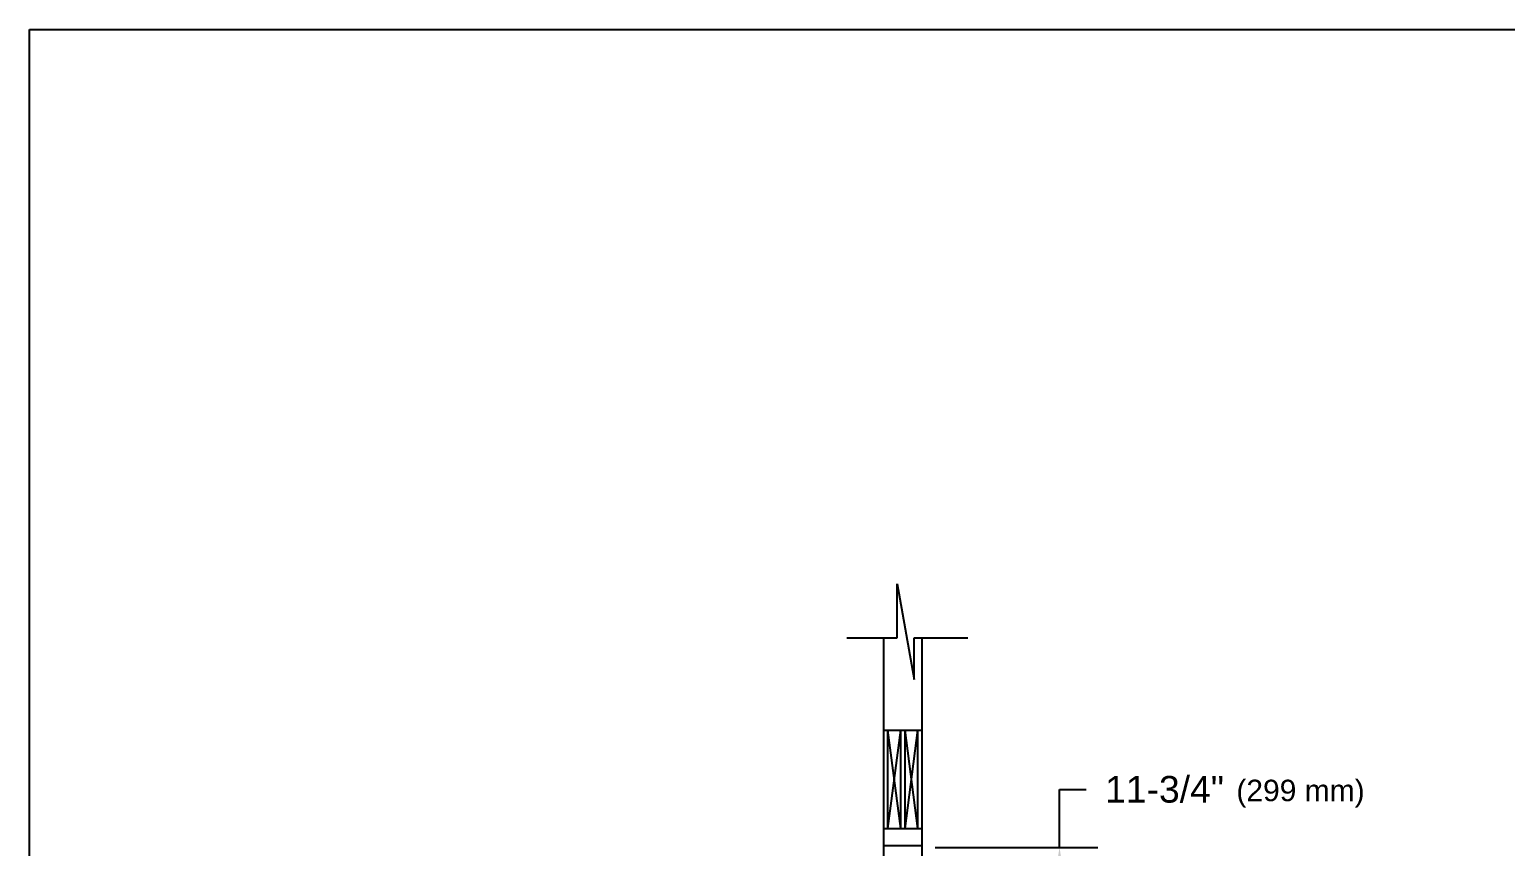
# Model space of a CAD drawing. Extents: x -638 to -152, y -524 to -149.
# Drawn here: x -638.4 to -465.4, y -244.6 to -148.9 of the extents above; entities that cross this region are included whole.
import ezdxf

# ---------------------------------------------------------------- set-up
doc = ezdxf.new("R2010")
doc.units = 0
doc.header["$LTSCALE"] = 20
doc.header["$MEASUREMENT"] = 0
doc.layers.get('DEFPOINTS').update_dxf_attribs({"linetype": 'CONTINUOUS'})
for name, color, linetype in [('A-detl-bndy', 7, 'CONTINUOUS'), ('A-detl-dims', 7, 'CONTINUOUS'), ('A-detl-mbnd', 7, 'CONTINUOUS'), ('A-detl-mcut', 7, 'CONTINUOUS')]:
    doc.layers.add(name, color=color, linetype=linetype)
doc.styles.add('ROMANS', font='ARIAL.TTF')
doc.dimstyles.get("Standard").update_dxf_attribs({"dimtxt": 0.18, "dimasz": 0.18, "dimexe": 0.18, "dimexo": 0.0625, "dimgap": 0.09, "dimtad": 0, "dimtih": 1, "dimtoh": 1, "dimdec": 4, "dimzin": 0, "dimdsep": 46, "dimtxsty": 'Standard', "dimcen": 0.09, "dimadec": 0, "dimazin": 0, "dimtfac": 1, "dimtdec": 4, "dimtofl": 0, "dimtmove": 0, "dimatfit": 3, "dimfxl": 0, "dimtolj": 1, "dimtzin": 0, "dimarcsym": 0})

# ---------------------------------------------------------------- blocks, each defined once
blk = doc.blocks.new('*D6')
at = {"layer": 'A-detl-mcut', "color": 0, "lineweight": -2}
for p, q in [((-517.69, -244.76), (-517.69, -237.95)), ((-517.69, -237.95), (-514.56, -237.95)), ((-532.25, -244.76), (-513.19, -244.76)), ((-517.69, -253.39), (-517.69, -247.89)), ((-531.03, -256.51), (-513.19, -256.51))]:
    blk.add_line(p, q, dxfattribs=at)
at = {"layer": 'A-detl-mcut', "color": 0}
for points in [[(-518.21, -247.89), (-517.17, -247.89), (-517.69, -244.76)], [(-518.21, -253.39), (-517.17, -253.39), (-517.69, -256.51)]]:
    blk.add_solid(points, dxfattribs=at)
at = {"layer": 'DEFPOINTS', "color": 0}
for p in [(-533.83, -244.76), (-517.69, -244.76), (-532.61, -256.51)]:
    blk.add_point(p, dxfattribs=at)
at = {"layer": 'A-detl-mcut', "color": 0, "insert": (-505.38, -237.95), "char_height": 3.125, "attachment_point": 5, "style": 'ROMANS'}
blk.add_mtext('\\A1;11-3/4"', dxfattribs=at)

msp = doc.modelspace()

# ---------------------------------------------------------------- linework, layer by layer
at = {"layer": 'A-detl-bndy'}
msp.add_lwpolyline([(-638.356, -148.8627), (-152.3996, -148.8627), (-152.3996, -524.3612), (-638.356, -524.3612)], close=True, dxfattribs=at)
at = {"layer": 'A-detl-mbnd'}
for p, q in [((-537.8252, -231.0104), (-536.3252, -242.5104)), ((-536.3252, -231.0104), (-537.8252, -242.5104)), ((-534.3252, -231.0104), (-535.8252, -242.5104)), ((-535.8252, -231.0104), (-534.3252, -242.5104))]:
    msp.add_line(p, q, dxfattribs=at)
at = {"layer": 'A-detl-mcut'}
for p, q in [((-536.7045, -213.8327), (-534.7136, -225.0413)), ((-536.7045, -220.1843), (-536.7045, -213.8327)), ((-542.6211, -220.1843), (-536.7045, -220.1843)), ((-538.3252, -220.1843), (-538.3252, -336.2604)), ((-534.7136, -220.1843), (-528.4171, -220.1843)), ((-534.7136, -225.0413), (-534.7136, -220.1843)), ((-533.8252, -220.1843), (-533.8252, -336.2604)), ((-538.3252, -231.0104), (-533.8252, -231.0104)), ((-537.8252, -231.0104), (-537.8252, -242.5104)), ((-536.3252, -231.0104), (-536.3252, -242.5104)), ((-535.8252, -231.0104), (-535.8252, -242.5104)), ((-534.3252, -231.0104), (-534.3252, -242.5104)), ((-538.3252, -242.5104), (-533.8252, -242.5104)), ((-538.3252, -244.5104), (-533.8252, -244.5104))]:
    msp.add_line(p, q, dxfattribs=at)

# ---------------------------------------------------------------- texts
at = {"layer": 'A-detl-dims', "style": 'ROMANS'}
msp.add_text('(299 mm)', height=2.51477, dxfattribs=at).set_placement((-496.9701, -239.3218))

# ---------------------------------------------------------------- dimensions: what is measured, and where the dimension line sits
at = {"layer": 'A-detl-mcut'}
dim = msp.add_linear_dim(base=(-517.6861, -244.7604), p1=(-532.6072, -256.5104), p2=(-533.8252, -244.7604), angle=90, text='11-3/4"', dimstyle='Standard', override={"dimscale": 25, "dimtxt": 0.125, "dimasz": 0.125, "dimexo": 0.063, "dimdec": 3, "dimzin": 4, "dimtxsty": 'ROMANS', "dimtfac": 0.72, "dimtdec": 3, "dimtzin": 4}, dxfattribs=at)
dim.commit()
dim.dimension.update_dxf_attribs({"geometry": '*D6', "text_midpoint": (-505.379, -237.9532), "dimtype": 160})

doc.saveas('drawing.dxf')
